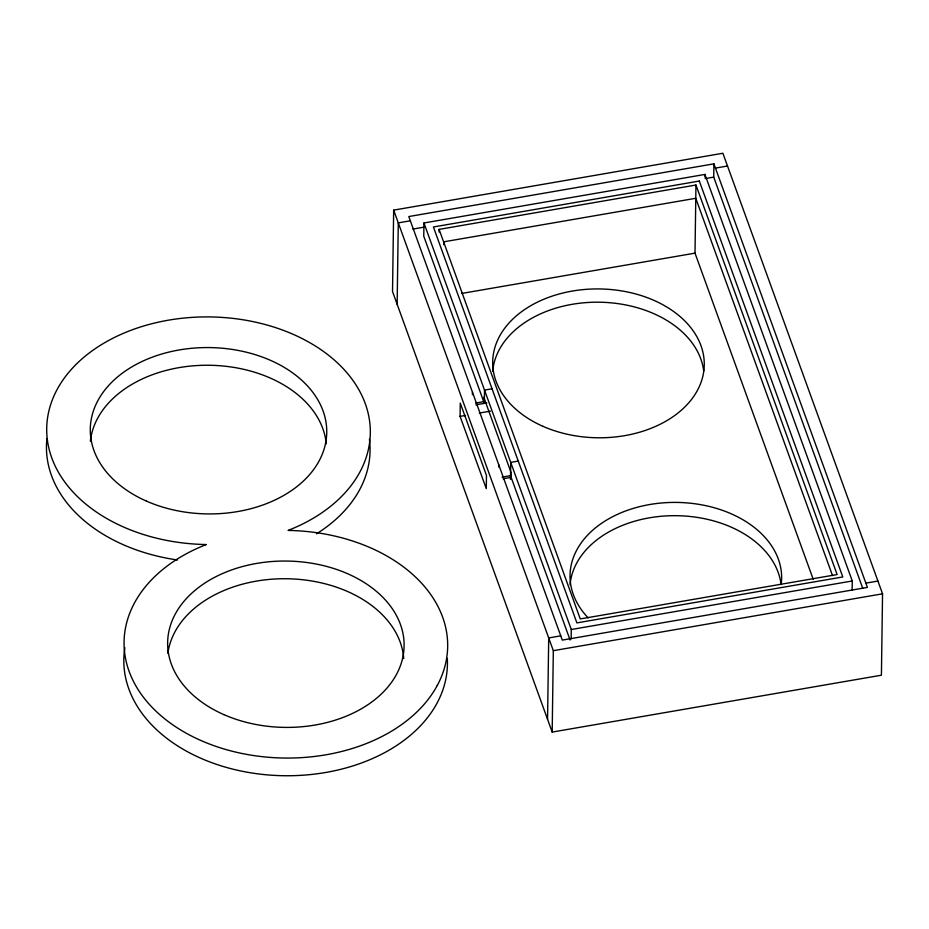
<?xml version="1.0" encoding="UTF-8"?>
<svg xmlns="http://www.w3.org/2000/svg" width="929" height="929" viewBox="0 0 929 929"><rect width="100%" height="100%" fill="white"/><g stroke="black" fill="none" stroke-linecap="round" stroke-linejoin="round"><path stroke-width="1.39" d="M393.664 210.128L392.526 291.52L552.186 732.075L881.412 675.209L882.55 593.817L722.89 153.25L393.664 210.128L553.324 650.683L552.186 732.075M397.147 304.271L398.286 222.879L410.351 220.8M852.137 590.263L852.265 580.973L704.937 174.431L423.949 222.972L423.763 236.233L484.334 403.36L484.52 390.087L492.056 388.786M439.057 232.041L439.092 229.393L695.96 185.022L837.122 574.552L580.253 618.923L439.092 229.393M443.69 244.71L443.725 241.83L695.775 198.283L832.5 575.562M460.087 416.378L460.273 403.105L486.471 475.404L486.285 488.666L460.087 416.378L465.452 415.449M472.42 394.697L472.455 392.177M498.618 466.997L498.652 464.465M510.474 479.445L510.718 462.387L518.254 461.086M547.564 719.325L548.702 637.933L560.768 635.842M571.149 638.804L571.277 629.514L423.949 222.972M813.189 579.231L695.008 253.141L695.96 185.022M704.902 177.079L704.937 174.431M862.786 588.405L713.727 177.114L713.913 163.841L408.806 216.55L562.3 640.104L867.407 587.395L713.913 163.841M715.458 168.091L727.512 166.012M412.894 229.08L424.309 227.106M705.169 178.589L713.727 177.114M461.539 293.471L695.008 253.141M475.671 403.047L483.719 401.665L483.777 397.24L511.205 472.931L511.147 477.355L503.112 478.749M475.892 404.823L486.842 402.931M479.306 413.057L490.489 411.129M502.09 477.111L510.532 475.66L570.116 640.069M571.277 629.514L852.265 580.973M865.863 583.145L877.928 581.055M553.324 650.683L882.55 593.817M90.368 441.159A118.25 83.18 0.8 0 1 209.025 365.26A118.25 83.18 0.8 0 1 326.265 443.899M167.894 653.284A118.25 83.18 0.8 0 1 288.211 578.779A118.25 83.18 0.8 0 1 403.72 658.568M369.405 439.266A161.82 113.826 0.8 0 1 316.487 533.827M177.497 559.978A161.82 113.826 0.8 0 1 46.926 438.534M447.302 658.359A161.82 113.826 0.8 0 1 279.664 775.622A161.82 113.826 0.8 0 1 124.881 647.722M570.058 584.805A105.801 74.425 0.8 0 1 674.349 515.676A105.801 74.425 0.8 0 1 781.068 584.469M588.185 617.901A105.801 74.425 0.8 0 1 649.638 504.54A105.801 74.425 0.8 0 1 781.173 584.562M492.684 371.321A105.801 74.425 0.8 0 1 596.987 302.192A105.801 74.425 0.8 0 1 703.694 370.985M699.328 181.05L433.413 226.978L576.897 622.894L842.8 576.955L699.328 181.05M437.234 685.532A161.82 113.826 0.8 0 0 288.083 530.424A161.82 113.826 0.8 0 0 313.863 345.089A161.82 113.826 0.8 0 0 57.145 389.437A161.82 113.826 0.8 0 0 206.296 544.545A161.82 113.826 0.8 0 0 180.516 729.88A161.82 113.826 0.8 0 0 437.234 685.532M223.854 714.61A118.25 83.18 0.8 0 0 404.069 647.432A118.25 83.18 0.8 0 0 229.695 570.638A118.25 83.18 0.8 0 0 223.854 714.61M146.492 501.126A118.25 83.18 0.8 0 0 326.706 433.948A118.25 83.18 0.8 0 0 152.333 357.154A118.25 83.18 0.8 0 0 146.492 501.126M542.977 426.33A105.801 74.425 0.8 0 0 704.228 366.223A105.801 74.425 0.8 0 0 548.215 297.512A105.801 74.425 0.8 0 0 542.977 426.33"/></g></svg>
